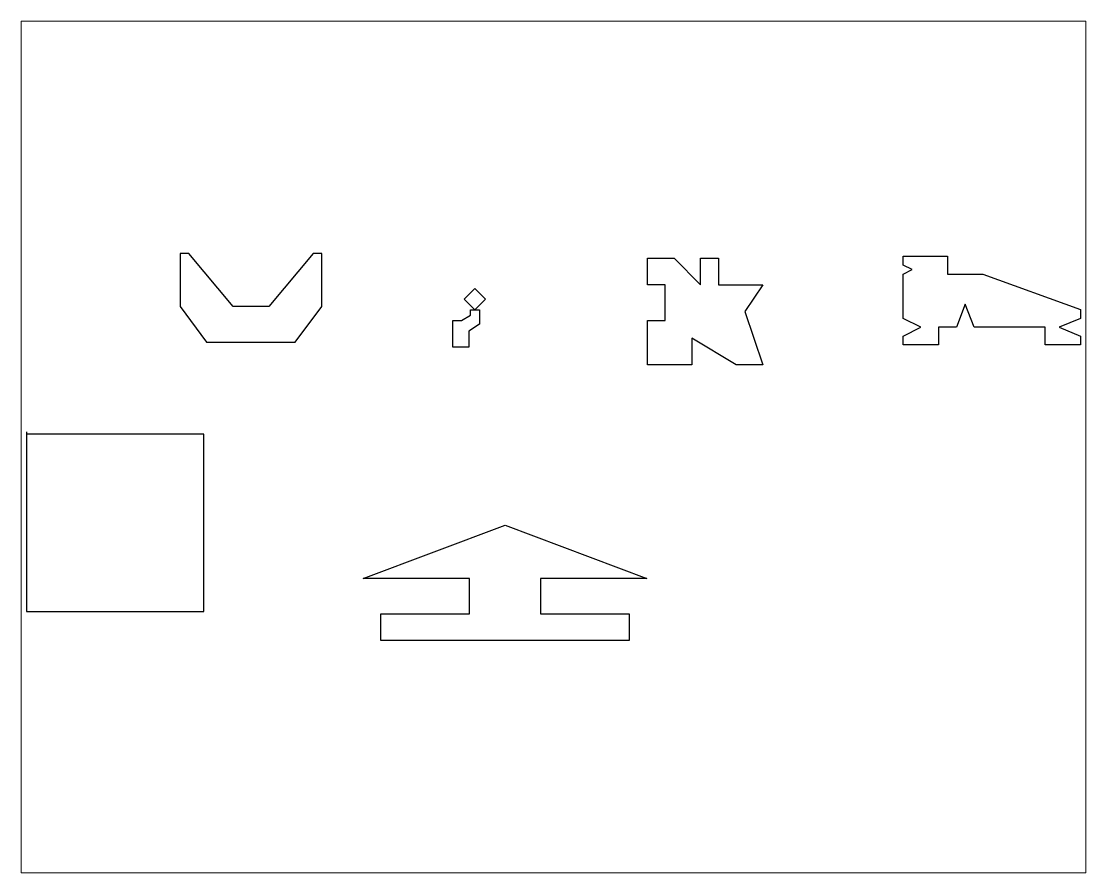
# Paper-space layout 'Layout1' of a CAD drawing. Header units: millimetres. Extents: x 160 to 1440, y 128 to 1152.
# The model-space entities are those that its viewports show. They can reach past a viewport. Long polylines and large blocks are cut down to what shows.
import ezdxf

# ---------------------------------------------------------------- set-up
doc = ezdxf.new("R2010")
doc.units = ezdxf.units.MM

msp = doc.modelspace()

# ---------------------------------------------------------------- linework, layer by layer
for p, q in [((242.37, 352.02), (237.37, 352.02)), ((237.37, 352.02), (237.37, 322.02)), ((267.37, 322.02), (242.37, 352.02)), ((312.37, 352.02), (287.37, 322.02)), ((317.37, 352.02), (312.37, 352.02)), ((317.37, 322.02), (317.37, 352.02)), ((500.91, 349.31), (515.91, 349.31)), ((500.91, 334.31), (500.91, 349.31)), ((515.91, 349.31), (530.91, 334.31)), ((530.91, 334.31), (530.91, 349.31)), ((530.91, 349.31), (540.91, 349.31)), ((540.91, 349.31), (540.91, 334.31)), ((645.11, 345.41), (645.11, 350.41)), ((645.11, 350.41), (655.11, 350.41)), ((650.11, 350.41), (670.11, 350.41)), ((670.11, 350.41), (670.11, 340.41)), ((650.11, 342.91), (645.11, 345.41)), ((645.11, 340.41), (650.11, 342.91)), ((645.11, 315.41), (645.11, 340.41)), ((670.11, 340.41), (690.11, 340.41)), ((690.11, 340.41), (745.11, 320.41)), ((397.63, 326.23), (403.63, 332.23)), ((403.63, 332.23), (409.63, 326.23)), ((510.91, 334.31), (500.91, 334.31)), ((510.91, 314.31), (510.91, 334.31)), ((540.91, 334.31), (565.91, 334.31)), ((565.91, 334.31), (555.91, 319.31)), ((403.63, 320.23), (397.63, 326.23)), ((409.63, 326.23), (403.63, 320.23)), ((237.37, 322.02), (252.37, 302.02)), ((287.37, 322.02), (267.37, 322.02)), ((302.37, 302.02), (317.37, 322.02)), ((401.13, 317.23), (401.13, 320.23)), ((401.13, 320.23), (403.63, 320.23)), ((403.63, 320.23), (406.13, 320.23)), ((406.13, 320.23), (406.13, 312.23)), ((555.91, 319.31), (565.91, 289.31)), ((680.11, 323.41), (675.11, 310.41)), ((685.11, 310.41), (680.11, 323.41)), ((745.11, 320.41), (745.11, 315.41)), ((391.13, 299.23), (391.13, 314.23)), ((391.13, 314.23), (396.13, 314.23)), ((396.13, 314.23), (401.13, 317.23)), ((406.13, 312.23), (400.13, 308.23)), ((500.91, 289.31), (500.91, 314.31)), ((500.91, 314.31), (510.91, 314.31)), ((655.11, 310.41), (645.11, 315.41)), ((745.11, 315.41), (733.11, 310.41)), ((400.13, 308.23), (400.13, 299.23)), ((645.11, 305.41), (655.11, 310.41)), ((675.11, 310.41), (665.11, 310.41)), ((665.11, 310.41), (665.11, 300.41)), ((725.11, 310.41), (685.11, 310.41)), ((725.11, 300.41), (725.11, 310.41)), ((733.11, 310.41), (745.11, 305.41)), ((252.37, 302.02), (302.37, 302.02)), ((550.91, 289.31), (525.91, 304.31)), ((525.91, 304.31), (525.91, 289.31)), ((645.11, 300.41), (645.11, 305.41)), ((665.11, 300.41), (645.11, 300.41)), ((745.11, 300.41), (725.11, 300.41)), ((745.11, 305.41), (745.11, 300.41)), ((400.13, 299.23), (391.13, 299.23)), ((525.91, 289.31), (500.91, 289.31)), ((565.91, 289.31), (550.91, 289.31)), ((150.78, 251.34), (150.78, 250.04)), ((150.78, 250.04), (150.78, 150.04)), ((250.78, 250.04), (150.78, 250.04)), ((250.78, 150.04), (250.78, 250.04)), ((340.63, 168.74), (420.63, 198.74)), ((420.63, 198.74), (500.63, 168.74)), ((400.63, 168.74), (340.63, 168.74)), ((400.63, 148.74), (400.63, 168.74)), ((500.63, 168.74), (440.63, 168.74)), ((440.63, 168.74), (440.63, 148.74)), ((150.78, 150.04), (250.78, 150.04)), ((350.63, 148.74), (400.63, 148.74)), ((350.63, 133.74), (350.63, 148.74)), ((440.63, 148.74), (490.63, 148.74)), ((490.63, 148.74), (490.63, 133.74)), ((490.63, 133.74), (350.63, 133.74))]:
    msp.add_line(p, q)

psp = doc.layouts.get("Layout1")

# ---------------------------------------------------------------- viewports
at = {"layer": '0'}
psp.add_viewport(center=(800, 640), size=(1280, 1024), view_center_point=(447.94, 242.88), view_height=480.1455, dxfattribs=at)

doc.saveas('drawing.dxf')
